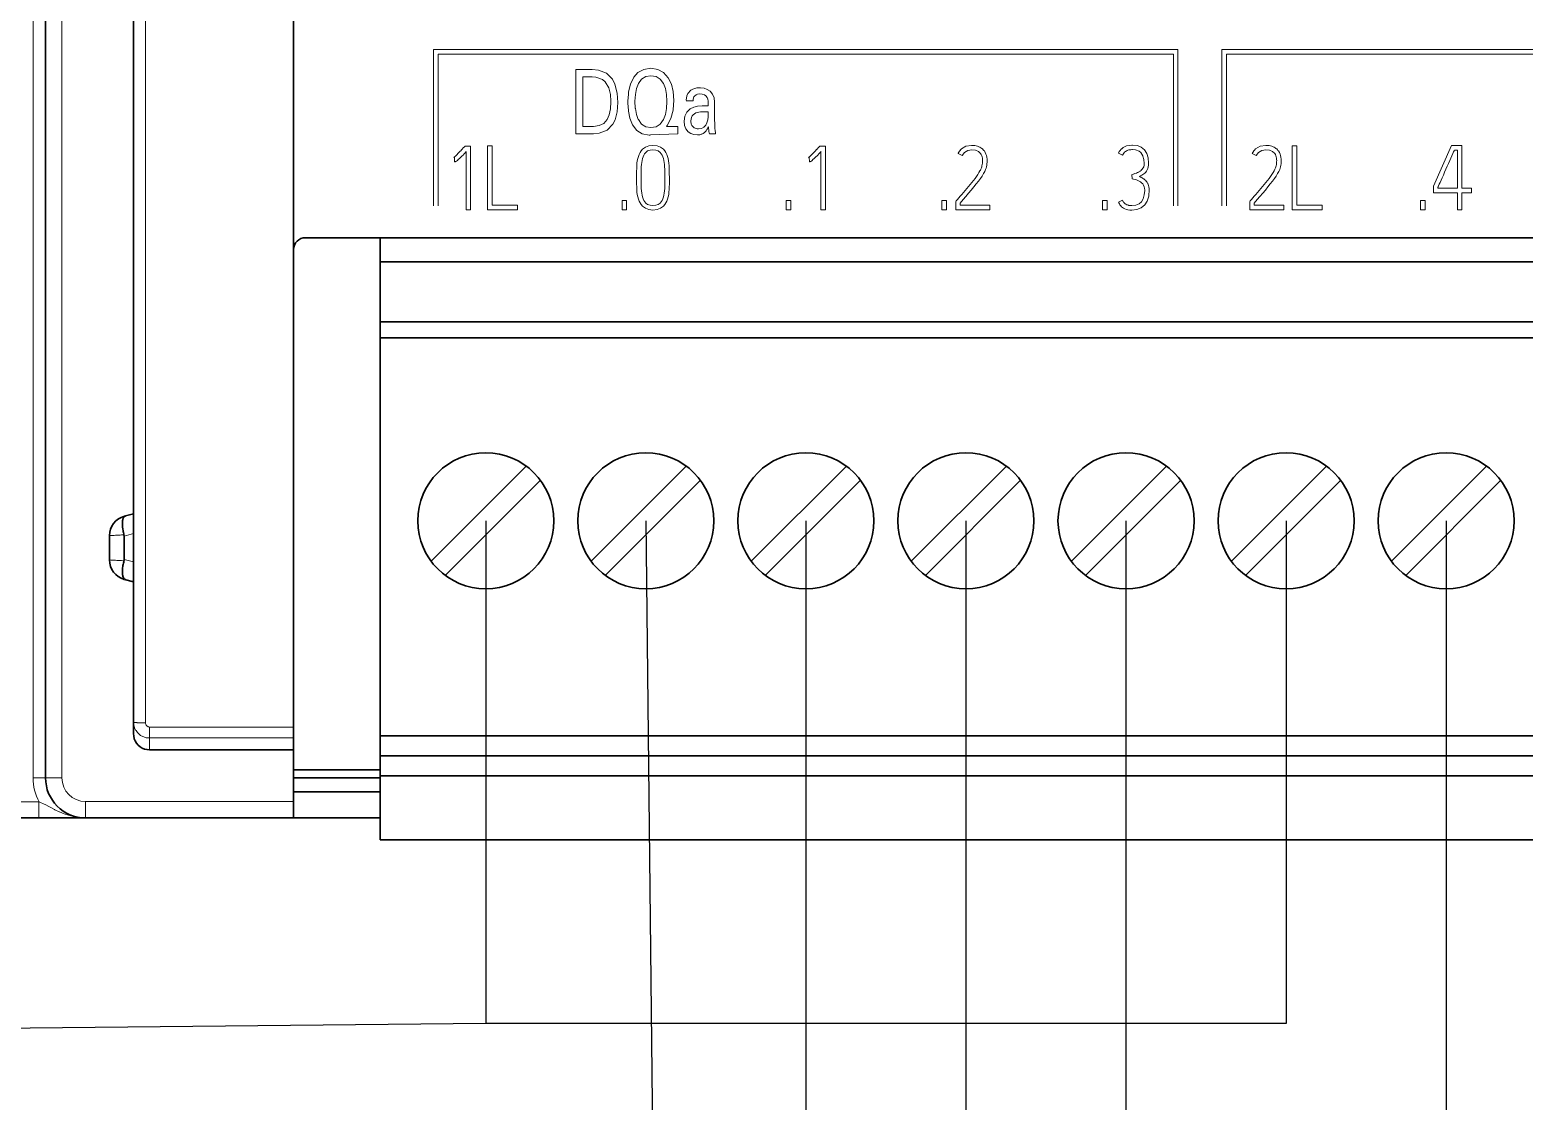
# Model space of a CAD drawing. Header units: millimetres. Extents: x -159 to 71007, y -220 to 29306.
# Drawn here: x 68848.9 to 68997.5, y 27836 to 27942.5 of the extents above; entities that cross this region are included whole.
import ezdxf

# ---------------------------------------------------------------- set-up
doc = ezdxf.new("R2010")
doc.units = ezdxf.units.MM
doc.layers.add('Layer 1', color=7, linetype='Continuous')

msp = doc.modelspace()

# ---------------------------------------------------------------- linework, layer by layer
at = {"color": 1}
for p, q in [((68894.23, 27893.73), (68894.23, 27843.73)), ((68973.81, 27893.73), (68973.81, 27843.73)), ((68894.23, 27843.73), (68404.86, 27838.73)), ((68973.81, 27843.73), (68894.23, 27843.73))]:
    msp.add_line(p, q, dxfattribs=at)
for p, q in [((68910.15, 27893.73), (68911.56, 27763.74)), ((68926.06, 27893.73), (68926.06, 27773.73)), ((68941.98, 27893.73), (68941.98, 27783.73)), ((68957.89, 27893.73), (68957.89, 27793.73)), ((68989.72, 27893.73), (68989.72, 27803.73))]:
    msp.add_line(p, q)
at = {"layer": 'Layer 1', "color": 7, "lineweight": 18}
for points in [[(68849.23, 27868.16), (68849.23, 28018.99)], [(68852.09, 27868.16), (68852.09, 28017.36)], [(68860.4, 27873.63), (68860.4, 28003.44)], [(68903.19, 27938.59), (68904.8, 27938.59)], [(68903.19, 27932.22), (68903.19, 27938.59)], [(68904.8, 27937.87), (68903.88, 27937.87)], [(68903.88, 27937.87), (68903.88, 27932.95)], [(68904.94, 27932.22), (68905.52, 27932.27), (68906.29, 27932.57), (68906.86, 27933.16), (68907.1, 27933.6), (68907.31, 27934.4), (68907.36, 27935.32), (68907.36, 27935.33), (68907.31, 27936.25), (68907.08, 27937.14), (68906.82, 27937.63), (68906.23, 27938.23), (68905.44, 27938.53), (68904.8, 27938.59)], [(68904.8, 27937.87), (68905.18, 27937.84), (68905.84, 27937.6), (68906.09, 27937.38), (68906.46, 27936.79), (68906.63, 27936.13), (68906.67, 27935.44), (68906.67, 27935.38), (68906.62, 27934.69), (68906.5, 27934.09), (68906.3, 27933.62), (68905.96, 27933.25), (68905.51, 27933.02), (68904.94, 27932.95)], [(68908.97, 27937.85), (68908.91, 27937.77), (68908.61, 27937.13), (68908.59, 27937.05), (68908.43, 27936.36), (68908.41, 27936.16), (68908.37, 27935.44), (68908.37, 27935.24), (68908.42, 27934.53), (68908.43, 27934.45), (68908.57, 27933.75), (68908.81, 27933.11), (68909.24, 27932.54), (68909.79, 27932.21), (68910.48, 27932.09), (68910.54, 27932.09), (68910.6, 27932.1), (68910.65, 27932.1)], [(68912.26, 27933.02), (68912.63, 27933.73), (68912.86, 27934.56), (68912.87, 27934.61), (68912.94, 27935.51), (68912.88, 27936.4), (68912.69, 27937.16), (68912.38, 27937.79), (68911.92, 27938.31), (68911.35, 27938.61), (68910.65, 27938.72), (68909.95, 27938.61), (68909.37, 27938.29), (68908.97, 27937.85)], [(68909.42, 27933.62), (68909.4, 27933.64), (68909.22, 27934.14), (68909.11, 27934.74), (68909.1, 27934.76), (68909.07, 27935.44), (68909.07, 27935.44), (68909.11, 27936.12), (68909.22, 27936.71), (68909.41, 27937.2), (68909.73, 27937.64), (68910.14, 27937.91), (68910.65, 27937.99), (68911.16, 27937.91), (68911.58, 27937.64), (68911.9, 27937.2)], [(68911.9, 27937.2), (68912.09, 27936.71), (68912.21, 27936.12), (68912.21, 27936.11), (68912.24, 27935.44), (68912.24, 27935.41), (68912.21, 27934.74), (68912.09, 27934.14), (68911.91, 27933.64), (68911.59, 27933.18), (68911.17, 27932.91), (68910.66, 27932.82), (68910.14, 27932.91), (68909.73, 27933.18), (68909.42, 27933.62)], [(68916.99, 27935.36), (68916.94, 27935.79), (68916.79, 27936.15), (68916.54, 27936.45), (68916.26, 27936.63), (68915.94, 27936.75), (68915.57, 27936.78), (68915.23, 27936.77), (68914.82, 27936.64), (68914.64, 27936.54), (68914.34, 27936.21), (68914.23, 27935.98), (68914.15, 27935.55)], [(68914.84, 27935.5), (68914.85, 27935.65), (68914.93, 27935.87), (68914.99, 27935.95), (68915.16, 27936.1), (68915.29, 27936.14), (68915.52, 27936.17), (68915.52, 27936.17), (68915.76, 27936.15), (68915.97, 27936.08), (68916.11, 27935.99), (68916.25, 27935.81), (68916.31, 27935.67), (68916.34, 27935.44)], [(68915.75, 27934.98), (68915.3, 27934.95), (68914.91, 27934.85), (68914.57, 27934.68), (68914.24, 27934.37), (68914.04, 27933.97), (68914.03, 27933.96), (68913.97, 27933.48), (68914.01, 27933.05), (68914.14, 27932.7), (68914.35, 27932.42), (68914.61, 27932.24), (68914.91, 27932.13), (68915.27, 27932.1)], [(68914.84, 27935.5), (68914.15, 27935.5)], [(68915.75, 27934.98), (68916.34, 27934.98)], [(68916.34, 27935.44), (68916.34, 27935.43), (68916.34, 27935.42), (68916.34, 27935.42), (68916.34, 27935.41), (68916.34, 27935.4), (68916.34, 27935.39), (68916.34, 27935.38), (68916.34, 27935.37), (68916.34, 27935.37), (68916.34, 27935.36)], [(68916.34, 27934.98), (68916.34, 27935.36)], [(68916.99, 27935.36), (68916.99, 27933.82)], [(68912.26, 27933.02), (68912.2, 27932.95)], [(68914.63, 27933.48), (68914.63, 27933.51), (68914.65, 27933.67), (68914.69, 27933.83), (68914.76, 27933.98), (68914.85, 27934.1), (68914.98, 27934.2), (68915.12, 27934.28), (68915.26, 27934.33), (68915.42, 27934.36), (68915.58, 27934.38), (68915.74, 27934.38)], [(68916.34, 27934.05), (68916.34, 27933.91), (68916.31, 27933.6), (68916.23, 27933.3), (68916.12, 27933.08), (68915.91, 27932.86), (68915.69, 27932.75), (68915.38, 27932.71), (68915.26, 27932.71), (68914.96, 27932.79), (68914.92, 27932.82), (68914.72, 27933.05), (68914.67, 27933.17), (68914.63, 27933.48)], [(68916.34, 27934.38), (68915.74, 27934.38)], [(68916.34, 27934.05), (68916.34, 27934.38)], [(68917.09, 27932.22), (68917.07, 27932.35), (68917.03, 27932.51), (68917.03, 27932.56), (68917.01, 27932.71), (68917, 27932.87), (68917, 27933.04), (68917, 27933.18), (68917, 27933.34), (68916.99, 27933.5), (68916.99, 27933.66), (68916.99, 27933.82)], [(68904.94, 27932.22), (68903.19, 27932.22)], [(68903.88, 27932.95), (68904.94, 27932.95)], [(68913.33, 27932.22), (68910.65, 27932.1)], [(68912.2, 27932.95), (68913.33, 27932.95)], [(68913.33, 27932.95), (68913.33, 27932.22)], [(68915.27, 27932.1), (68915.37, 27932.1), (68915.51, 27932.12), (68915.65, 27932.16), (68915.72, 27932.18), (68915.85, 27932.25), (68915.97, 27932.33), (68916.05, 27932.4), (68916.15, 27932.51), (68916.23, 27932.63), (68916.28, 27932.7), (68916.33, 27932.8), (68916.38, 27932.9)], [(68916.38, 27932.9), (68916.39, 27932.84), (68916.39, 27932.78), (68916.39, 27932.71), (68916.4, 27932.64), (68916.4, 27932.57), (68916.4, 27932.55), (68916.41, 27932.48), (68916.42, 27932.41), (68916.43, 27932.34), (68916.45, 27932.29), (68916.47, 27932.22)], [(68917.09, 27932.22), (68916.47, 27932.22)], [(68892.11, 27930.92), (68892.11, 27930.92), (68892, 27930.81), (68892, 27930.8), (68891.89, 27930.69), (68891.89, 27930.68), (68891.78, 27930.57), (68891.78, 27930.56), (68891.67, 27930.45), (68891.67, 27930.45), (68891.57, 27930.34), (68891.47, 27930.24), (68891.38, 27930.14), (68891.29, 27930.06), (68891.21, 27929.99), (68891.14, 27929.93), (68891.09, 27929.88), (68891.05, 27929.86)], [(68891.13, 27929.42), (68891.16, 27929.43), (68891.19, 27929.43), (68891.23, 27929.44), (68891.27, 27929.46), (68891.33, 27929.5), (68891.41, 27929.56), (68891.5, 27929.64), (68891.61, 27929.74), (68891.63, 27929.76), (68891.74, 27929.87), (68891.78, 27929.91), (68891.89, 27930.02), (68891.97, 27930.1), (68892.07, 27930.22), (68892.08, 27930.22), (68892.18, 27930.33), (68892.29, 27930.45)], [(68892.11, 27930.92), (68892.17, 27930.99)], [(68892.17, 27930.99), (68892.73, 27930.99)], [(68892.29, 27924.65), (68892.29, 27930.45)], [(68892.73, 27930.99), (68892.73, 27924.65)], [(68894.42, 27931.02), (68894.87, 27931.02)], [(68894.42, 27924.66), (68894.42, 27931.02)], [(68894.87, 27931.02), (68894.87, 27925.11)], [(68912.49, 27927.89), (68912.48, 27928.19), (68912.48, 27928.48), (68912.48, 27928.76), (68912.47, 27929.02), (68912.44, 27929.28), (68912.41, 27929.52), (68912.37, 27929.75), (68912.31, 27929.96), (68912.24, 27930.16), (68912.15, 27930.35), (68912.04, 27930.52), (68911.9, 27930.68), (68911.61, 27930.89), (68911.27, 27931.02), (68910.86, 27931.06), (68910.46, 27931.02), (68910.11, 27930.89), (68909.82, 27930.68), (68909.68, 27930.52), (68909.57, 27930.35), (68909.48, 27930.16), (68909.41, 27929.96), (68909.35, 27929.75), (68909.3, 27929.52), (68909.27, 27929.28), (68909.25, 27929.02), (68909.24, 27928.76), (68909.23, 27928.48), (68909.23, 27928.19), (68909.23, 27927.89)], [(68909.68, 27927.89), (68909.68, 27928.16), (68909.68, 27928.43), (68909.69, 27928.68), (68909.7, 27928.92), (68909.71, 27929.15), (68909.74, 27929.37), (68909.77, 27929.57), (68909.81, 27929.76), (68909.87, 27929.93), (68909.94, 27930.09), (68910.03, 27930.23), (68910.14, 27930.36), (68910.33, 27930.5), (68910.57, 27930.58), (68910.86, 27930.61), (68911.15, 27930.58), (68911.39, 27930.5), (68911.58, 27930.36), (68911.69, 27930.23), (68911.78, 27930.09), (68911.85, 27929.93), (68911.91, 27929.76), (68911.95, 27929.57), (68911.98, 27929.37), (68912.01, 27929.15), (68912.02, 27928.92), (68912.03, 27928.68), (68912.04, 27928.43), (68912.04, 27928.16), (68912.04, 27927.89)], [(68927.39, 27930.92), (68927.38, 27930.92), (68927.28, 27930.81), (68927.27, 27930.8), (68927.17, 27930.69), (68927.16, 27930.68), (68927.06, 27930.57), (68927.05, 27930.56), (68926.95, 27930.45), (68926.95, 27930.45), (68926.84, 27930.34), (68926.74, 27930.24), (68926.65, 27930.14), (68926.56, 27930.06), (68926.48, 27929.99), (68926.41, 27929.93), (68926.36, 27929.88), (68926.33, 27929.86)], [(68926.41, 27929.42), (68926.43, 27929.43), (68926.47, 27929.43), (68926.5, 27929.44), (68926.55, 27929.46), (68926.61, 27929.5), (68926.68, 27929.56), (68926.77, 27929.64), (68926.88, 27929.74), (68926.9, 27929.76), (68927.01, 27929.87), (68927.06, 27929.91), (68927.17, 27930.02), (68927.24, 27930.1), (68927.35, 27930.22), (68927.46, 27930.33), (68927.57, 27930.45)], [(68927.39, 27930.92), (68927.45, 27930.99)], [(68927.45, 27930.99), (68928.01, 27930.99)], [(68927.56, 27924.65), (68927.56, 27930.45)], [(68928, 27930.99), (68928, 27924.65)], [(68941.42, 27930.58), (68941.39, 27930.55), (68941.36, 27930.52), (68941.34, 27930.49), (68941.32, 27930.45), (68941.29, 27930.42), (68941.27, 27930.39), (68941.25, 27930.35), (68941.23, 27930.32), (68941.22, 27930.28), (68941.2, 27930.24)], [(68941.59, 27930.04), (68941.2, 27930.24)], [(68941.4, 27925.32), (68941.69, 27925.66), (68941.97, 27925.99), (68942.24, 27926.31), (68942.51, 27926.62), (68942.76, 27926.93), (68943, 27927.22), (68943.22, 27927.5), (68943.41, 27927.76), (68943.59, 27928.01), (68943.73, 27928.25), (68943.85, 27928.47), (68943.93, 27928.67), (68943.98, 27928.8), (68944.02, 27928.93), (68944.04, 27929.08), (68944.07, 27929.23), (68944.08, 27929.38), (68944.08, 27929.53), (68944.08, 27929.7), (68944.05, 27929.87), (68944.02, 27930.04), (68943.97, 27930.2), (68943.9, 27930.35), (68943.81, 27930.5), (68943.76, 27930.56), (68943.7, 27930.63), (68943.63, 27930.7), (68943.56, 27930.76), (68943.47, 27930.82), (68943.37, 27930.88), (68943.26, 27930.93), (68943.14, 27930.97), (68943.01, 27931.01), (68942.87, 27931.04), (68942.72, 27931.06), (68942.54, 27931.06), (68941.98, 27930.97), (68941.53, 27930.7), (68941.41, 27930.58)], [(68941.59, 27930.04), (68941.6, 27930.05), (68941.83, 27930.36), (68942.15, 27930.56), (68942.16, 27930.56), (68942.55, 27930.62), (68942.92, 27930.58), (68943.22, 27930.45), (68943.44, 27930.24), (68943.5, 27930.14), (68943.55, 27930.03), (68943.59, 27929.91), (68943.61, 27929.79), (68943.63, 27929.67), (68943.63, 27929.54), (68943.63, 27929.41), (68943.62, 27929.28), (68943.6, 27929.16), (68943.57, 27929.04), (68943.55, 27928.93), (68943.51, 27928.82), (68943.45, 27928.68), (68943.41, 27928.6)], [(68957.75, 27930.92), (68957.69, 27930.88), (68957.61, 27930.84), (68957.54, 27930.78), (68957.47, 27930.73), (68957.45, 27930.72), (68957.39, 27930.65), (68957.33, 27930.59), (68957.27, 27930.52), (68957.22, 27930.44), (68957.17, 27930.37), (68957.13, 27930.29)], [(68957.54, 27930.08), (68957.13, 27930.29)], [(68957.54, 27930.08), (68957.6, 27930.19), (68957.67, 27930.29), (68957.75, 27930.37), (68957.83, 27930.44), (68957.91, 27930.49), (68958, 27930.54), (68958.09, 27930.57), (68958.18, 27930.6), (68958.28, 27930.62), (68958.37, 27930.63), (68958.46, 27930.64), (68958.55, 27930.64), (68958.84, 27930.61), (68959.19, 27930.49), (68959.36, 27930.34), (68959.57, 27930.03), (68959.58, 27930), (68959.68, 27929.64), (68959.7, 27929.27), (68959.69, 27929.09), (68959.65, 27928.93), (68959.6, 27928.83)], [(68959.24, 27927.97), (68959.35, 27928.02), (68959.46, 27928.08), (68959.56, 27928.15), (68959.66, 27928.22), (68959.76, 27928.31), (68959.85, 27928.4), (68959.94, 27928.51), (68960.01, 27928.63), (68960.07, 27928.76), (68960.11, 27928.91), (68960.14, 27929.08), (68960.14, 27929.27), (68960.14, 27929.29), (68960.1, 27929.81), (68959.96, 27930.26), (68959.73, 27930.62), (68959.41, 27930.88), (68959.02, 27931.03), (68958.54, 27931.09), (68958.46, 27931.08), (68957.94, 27931), (68957.75, 27930.92)], [(68970.66, 27930.58), (68970.63, 27930.55), (68970.61, 27930.52), (68970.58, 27930.49), (68970.56, 27930.45), (68970.54, 27930.42), (68970.52, 27930.39), (68970.5, 27930.35), (68970.48, 27930.32), (68970.46, 27930.28), (68970.44, 27930.24)], [(68970.84, 27930.04), (68970.44, 27930.24)], [(68970.64, 27925.32), (68970.93, 27925.66), (68971.21, 27925.99), (68971.49, 27926.31), (68971.75, 27926.62), (68972, 27926.93), (68972.24, 27927.22), (68972.46, 27927.5), (68972.65, 27927.76), (68972.83, 27928.01), (68972.97, 27928.25), (68973.09, 27928.47), (68973.18, 27928.67), (68973.22, 27928.8), (68973.26, 27928.93), (68973.29, 27929.08), (68973.31, 27929.23), (68973.32, 27929.38), (68973.33, 27929.53), (68973.32, 27929.7), (68973.3, 27929.87), (68973.26, 27930.04), (68973.21, 27930.2), (68973.14, 27930.35), (68973.05, 27930.5), (68973, 27930.56), (68972.94, 27930.63), (68972.88, 27930.7), (68972.8, 27930.76), (68972.71, 27930.82), (68972.61, 27930.88), (68972.51, 27930.93), (68972.39, 27930.97), (68972.26, 27931.01), (68972.12, 27931.04), (68971.96, 27931.06), (68971.79, 27931.06), (68971.22, 27930.97), (68970.77, 27930.7), (68970.66, 27930.58)], [(68970.84, 27930.04), (68970.84, 27930.05), (68971.08, 27930.36), (68971.39, 27930.56), (68971.41, 27930.56), (68971.79, 27930.62), (68972.16, 27930.58), (68972.46, 27930.45), (68972.68, 27930.24), (68972.75, 27930.14), (68972.79, 27930.03), (68972.83, 27929.91), (68972.86, 27929.79), (68972.87, 27929.67), (68972.88, 27929.54), (68972.87, 27929.41), (68972.86, 27929.28), (68972.84, 27929.16), (68972.81, 27929.04), (68972.79, 27928.93), (68972.75, 27928.82), (68972.69, 27928.68), (68972.66, 27928.6)], [(68974.42, 27931.02), (68974.88, 27931.02)], [(68974.42, 27924.66), (68974.42, 27931.02)], [(68974.87, 27931.02), (68974.87, 27925.11)], [(68988.47, 27927), (68990.25, 27931.03)], [(68988.91, 27926.91), (68988.93, 27926.95), (68988.97, 27927.04), (68989.04, 27927.19), (68989.12, 27927.38), (68989.22, 27927.6), (68989.33, 27927.84), (68989.45, 27928.11), (68989.57, 27928.39), (68989.7, 27928.68), (68989.84, 27928.98), (68989.96, 27929.27), (68990.09, 27929.54), (68990.2, 27929.8), (68990.3, 27930.03), (68990.39, 27930.24), (68990.46, 27930.4), (68990.52, 27930.52), (68990.55, 27930.59)], [(68990.25, 27931.03), (68991.3, 27931.03)], [(68990.85, 27930.59), (68990.54, 27930.59)], [(68990.85, 27926.79), (68990.85, 27930.59)], [(68991.3, 27931.03), (68991.3, 27926.79)], [(68891.11, 27929.87), (68891.05, 27929.86)], [(68891.13, 27929.42), (68891.11, 27929.87)], [(68926.38, 27929.87), (68926.33, 27929.86)], [(68926.41, 27929.42), (68926.38, 27929.87)], [(68943.41, 27928.6), (68943.37, 27928.52), (68943.27, 27928.35), (68943.15, 27928.17), (68943.02, 27927.98), (68942.88, 27927.78), (68942.73, 27927.58), (68942.57, 27927.37), (68942.4, 27927.17), (68942.23, 27926.96), (68942.06, 27926.76), (68941.89, 27926.56), (68941.72, 27926.36), (68941.56, 27926.18), (68941.41, 27926), (68941.26, 27925.83), (68941.13, 27925.67), (68941.01, 27925.54)], [(68959.6, 27928.83), (68959.59, 27928.79), (68959.58, 27928.79), (68959.5, 27928.68), (68959.5, 27928.68), (68959.41, 27928.58), (68959.41, 27928.57), (68959.3, 27928.49), (68959.3, 27928.49), (68959.18, 27928.42), (68959.17, 27928.41), (68959.06, 27928.35), (68959.04, 27928.35), (68958.92, 27928.3), (68958.9, 27928.29), (68958.77, 27928.25), (68958.76, 27928.25), (68958.63, 27928.21), (68958.62, 27928.21), (68958.49, 27928.17)], [(68972.66, 27928.6), (68972.62, 27928.52), (68972.51, 27928.35), (68972.4, 27928.17), (68972.27, 27927.98), (68972.13, 27927.78), (68971.97, 27927.58), (68971.81, 27927.37), (68971.64, 27927.17), (68971.47, 27926.96), (68971.3, 27926.76), (68971.13, 27926.56), (68970.97, 27926.36), (68970.81, 27926.18), (68970.65, 27926), (68970.51, 27925.83), (68970.37, 27925.67), (68970.25, 27925.54)], [(68909.23, 27927.79), (68909.23, 27927.89)], [(68909.23, 27927.79), (68909.23, 27927.49), (68909.23, 27927.2), (68909.24, 27926.92), (68909.25, 27926.66), (68909.27, 27926.41), (68909.3, 27926.17), (68909.35, 27925.94), (68909.41, 27925.72), (68909.48, 27925.52), (68909.57, 27925.34), (68909.69, 27925.17), (68909.83, 27925.01), (68910.11, 27924.8), (68910.46, 27924.67), (68910.86, 27924.62), (68911.27, 27924.67), (68911.61, 27924.8), (68911.89, 27925.01), (68912.03, 27925.17), (68912.14, 27925.34), (68912.24, 27925.52), (68912.31, 27925.72), (68912.37, 27925.94), (68912.42, 27926.17), (68912.45, 27926.41), (68912.47, 27926.66), (68912.48, 27926.92), (68912.49, 27927.2), (68912.49, 27927.49), (68912.49, 27927.79)], [(68909.68, 27927.89), (68909.68, 27927.79)], [(68912.05, 27927.79), (68912.04, 27927.52), (68912.04, 27927.26), (68912.04, 27927.01), (68912.03, 27926.77), (68912.01, 27926.54), (68911.98, 27926.32), (68911.95, 27926.12), (68911.9, 27925.93), (68911.84, 27925.75), (68911.77, 27925.59), (68911.68, 27925.44), (68911.57, 27925.32), (68911.38, 27925.18), (68911.14, 27925.1), (68910.86, 27925.07), (68910.57, 27925.1), (68910.33, 27925.18), (68910.14, 27925.32), (68910.04, 27925.44), (68909.95, 27925.59), (68909.87, 27925.75), (68909.82, 27925.93), (68909.77, 27926.12), (68909.74, 27926.32), (68909.71, 27926.54), (68909.69, 27926.77), (68909.68, 27927.01), (68909.68, 27927.26), (68909.68, 27927.52), (68909.68, 27927.79)], [(68912.05, 27927.79), (68912.05, 27927.89)], [(68912.49, 27927.89), (68912.49, 27927.79)], [(68957.13, 27925.42), (68957.18, 27925.33), (68957.23, 27925.23), (68957.29, 27925.14), (68957.37, 27925.04), (68957.45, 27924.96), (68957.55, 27924.88), (68957.66, 27924.8), (68957.79, 27924.74), (68957.93, 27924.69), (68958.09, 27924.65), (68958.27, 27924.63), (68958.47, 27924.62), (68958.98, 27924.68), (68959.41, 27924.85), (68959.75, 27925.13), (68960, 27925.52), (68960.15, 27926.01), (68960.16, 27926.08), (68960.2, 27926.61), (68960.19, 27926.78), (68960.17, 27926.93), (68960.13, 27927.08), (68960.08, 27927.21)], [(68958.51, 27927.73), (68958.65, 27927.7), (68958.8, 27927.67), (68958.94, 27927.62), (68959.08, 27927.57), (68959.21, 27927.5), (68959.34, 27927.42), (68959.45, 27927.33), (68959.55, 27927.22), (68959.63, 27927.09), (68959.7, 27926.95), (68959.74, 27926.8), (68959.75, 27926.62), (68959.75, 27926.58), (68959.71, 27926.14), (68959.61, 27925.75), (68959.43, 27925.45), (68959.19, 27925.24), (68958.87, 27925.11), (68958.47, 27925.07), (68958.24, 27925.08), (68958.19, 27925.09)], [(68958.51, 27927.73), (68958.48, 27928.17)], [(68960.08, 27927.21), (68960.07, 27927.23), (68960.02, 27927.33), (68960.01, 27927.35), (68959.95, 27927.44), (68959.94, 27927.46), (68959.86, 27927.54), (68959.85, 27927.56), (68959.76, 27927.64), (68959.74, 27927.66), (68959.65, 27927.73), (68959.62, 27927.74), (68959.52, 27927.81), (68959.49, 27927.83), (68959.39, 27927.89), (68959.35, 27927.91), (68959.24, 27927.96)], [(68907.79, 27925.59), (68908.24, 27925.59)], [(68907.79, 27924.66), (68907.79, 27925.59)], [(68908.24, 27925.59), (68908.24, 27924.66)], [(68924.1, 27925.59), (68924.55, 27925.59)], [(68924.1, 27924.66), (68924.1, 27925.59)], [(68924.55, 27925.59), (68924.55, 27924.66)], [(68939.59, 27925.59), (68940.04, 27925.59)], [(68939.59, 27924.66), (68939.59, 27925.59)], [(68940.04, 27925.59), (68940.04, 27924.66)], [(68955.57, 27925.59), (68956.02, 27925.59)], [(68955.57, 27924.66), (68955.57, 27925.59)], [(68956.02, 27925.59), (68956.02, 27924.66)], [(68957.13, 27925.42), (68957.54, 27925.61)], [(68958.19, 27925.09), (68958.13, 27925.1), (68958.04, 27925.13), (68958.04, 27925.13), (68957.96, 27925.16), (68957.88, 27925.2), (68957.81, 27925.24), (68957.74, 27925.3), (68957.74, 27925.3), (68957.68, 27925.37), (68957.63, 27925.44), (68957.62, 27925.46), (68957.57, 27925.53), (68957.54, 27925.61)], [(68987.19, 27925.59), (68987.64, 27925.59)], [(68987.19, 27924.66), (68987.19, 27925.59)], [(68987.64, 27925.59), (68987.64, 27924.66)], [(68988.47, 27926.35), (68988.47, 27927)], [(68990.85, 27926.35), (68988.47, 27926.35)], [(68988.91, 27926.91), (68988.91, 27926.79)], [(68988.91, 27926.79), (68990.85, 27926.79)], [(68990.85, 27924.66), (68990.85, 27926.35)], [(68991.3, 27926.79), (68992.24, 27926.79)], [(68992.24, 27926.35), (68991.3, 27926.35)], [(68991.3, 27926.35), (68991.3, 27924.66)], [(68992.24, 27926.79), (68992.24, 27926.35)], [(68892.73, 27924.65), (68892.29, 27924.65)], [(68897.39, 27924.66), (68894.42, 27924.66)], [(68894.87, 27925.11), (68897.39, 27925.11)], [(68897.39, 27925.11), (68897.39, 27924.66)], [(68908.24, 27924.66), (68907.79, 27924.66)], [(68924.55, 27924.66), (68924.1, 27924.66)], [(68928, 27924.65), (68927.56, 27924.65)], [(68940.04, 27924.66), (68939.59, 27924.66)], [(68940.96, 27925.47), (68941.01, 27925.54)], [(68940.96, 27924.66), (68940.96, 27925.48)], [(68944.35, 27924.66), (68940.96, 27924.66)], [(68941.4, 27925.32), (68941.4, 27925.1)], [(68941.4, 27925.1), (68944.35, 27925.1)], [(68944.35, 27925.1), (68944.35, 27924.66)], [(68956.02, 27924.66), (68955.57, 27924.66)], [(68970.2, 27925.47), (68970.25, 27925.54)], [(68970.2, 27924.66), (68970.2, 27925.48)], [(68973.59, 27924.66), (68970.2, 27924.66)], [(68970.64, 27925.32), (68970.64, 27925.1)], [(68970.64, 27925.1), (68973.59, 27925.1)], [(68973.59, 27925.1), (68973.59, 27924.66)], [(68977.4, 27924.66), (68974.42, 27924.66)], [(68974.87, 27925.11), (68977.4, 27925.11)], [(68977.4, 27925.11), (68977.4, 27924.66)], [(68987.64, 27924.66), (68987.19, 27924.66)], [(68991.3, 27924.66), (68990.85, 27924.66)], [(68858.26, 27892.33), (68858.15, 27892.32), (68858.01, 27892.32), (68857.87, 27892.31), (68857.73, 27892.3), (68857.59, 27892.3), (68857.54, 27892.29), (68857.41, 27892.29), (68857.27, 27892.28), (68857.11, 27892.27), (68856.95, 27892.26), (68856.85, 27892.26)], [(68859.21, 27892.46), (68858.27, 27892.21)], [(68858.26, 27889.76), (68858.15, 27889.76), (68858.01, 27889.77), (68857.87, 27889.78), (68857.73, 27889.78), (68857.59, 27889.79), (68857.54, 27889.79), (68857.41, 27889.8), (68857.27, 27889.8), (68857.11, 27889.81), (68856.95, 27889.82), (68856.85, 27889.83)], [(68858.27, 27889.88), (68859.21, 27889.63)], [(68860.4, 27873.63), (68860.31, 27873.63), (68860.19, 27873.63), (68860.07, 27873.63), (68859.94, 27873.64), (68859.91, 27873.64), (68859.79, 27873.64), (68859.67, 27873.64), (68859.56, 27873.65), (68859.54, 27873.66), (68859.43, 27873.67), (68859.3, 27873.68), (68859.21, 27873.71)], [(68859.21, 27873.71), (68859.21, 27873.7), (68859.23, 27873.45), (68859.23, 27873.43), (68859.3, 27873.18), (68859.32, 27873.14), (68859.42, 27872.92), (68859.46, 27872.86), (68859.61, 27872.66), (68859.66, 27872.61), (68859.85, 27872.44), (68859.92, 27872.39), (68860.14, 27872.27), (68860.22, 27872.23), (68860.46, 27872.16), (68860.55, 27872.15), (68860.8, 27872.13)], [(68860.4, 27873.63), (68860.4, 27873.63), (68860.41, 27873.56), (68860.41, 27873.56), (68860.43, 27873.49), (68860.43, 27873.48), (68860.46, 27873.42), (68860.47, 27873.41), (68860.5, 27873.36), (68860.52, 27873.34), (68860.56, 27873.3), (68860.58, 27873.29), (68860.64, 27873.26), (68860.66, 27873.25), (68860.72, 27873.23), (68860.74, 27873.23), (68860.8, 27873.22)], [(68860.8, 27873.22), (68875.12, 27873.22)], [(68860.8, 27873.22), (68860.8, 27870.95)], [(68860.8, 27872.13), (68875.12, 27872.13)], [(68849.23, 27868.16), (68852.09, 27868.16)], [(68778.88, 27865.78), (68849.82, 27865.78)], [(68849.81, 27865.78), (68849.81, 27865.65), (68849.81, 27865.49), (68849.81, 27865.33), (68849.81, 27865.17), (68849.81, 27865.13), (68849.81, 27864.96), (68849.81, 27864.8), (68849.8, 27864.65), (68849.8, 27864.63), (68849.78, 27864.49), (68849.79, 27864.31), (68849.77, 27864.19)], [(68849.81, 27865.78), (68849.89, 27865.74), (68850.34, 27865.54), (68850.41, 27865.5), (68850.85, 27865.27), (68850.91, 27865.25), (68851.35, 27865.02), (68851.39, 27865), (68851.83, 27864.79), (68851.85, 27864.78), (68852.3, 27864.6), (68852.76, 27864.44), (68853.2, 27864.32), (68853.63, 27864.24), (68854.04, 27864.2), (68854.43, 27864.18)], [(68875.12, 27865.81), (68854.43, 27865.81)], [(68854.43, 27864.18), (68854.43, 27865.81)]]:
    msp.add_lwpolyline(points, dxfattribs=at)
at = {"layer": 'Layer 1', "color": 7, "lineweight": 35}
for points in [[(68850.46, 27868.16), (68850.46, 28018.61)], [(68859.21, 27872.56), (68859.21, 28003.45)], [(68875.12, 27864.18), (68875.12, 27961.23)], [(69194.63, 27921.88), (68876.32, 27921.88)], [(68883.73, 27862), (68883.73, 27921.88)], [(69016.14, 27919.49), (68883.73, 27919.49)], [(69016.14, 27913.52), (68883.73, 27913.52)], [(69016.14, 27911.93), (68883.73, 27911.93)], [(68898.26, 27899.16), (68888.8, 27889.7)], [(68914.17, 27899.16), (68904.71, 27889.7)], [(68930.09, 27899.16), (68920.63, 27889.7)], [(68946, 27899.16), (68936.54, 27889.7)], [(68961.92, 27899.16), (68952.46, 27889.7)], [(68977.84, 27899.16), (68968.38, 27889.7)], [(68993.75, 27899.16), (68984.29, 27889.7)], [(68890.2, 27888.29), (68899.66, 27897.76)], [(68906.12, 27888.29), (68915.58, 27897.76)], [(68922.03, 27888.29), (68931.5, 27897.76)], [(68937.95, 27888.29), (68947.41, 27897.76)], [(68953.87, 27888.29), (68963.33, 27897.76)], [(68969.78, 27888.29), (68979.24, 27897.76)], [(68985.7, 27888.29), (68995.16, 27897.76)], [(68859.21, 27894.42), (68858.29, 27894.18)], [(68858.16, 27893.92), (68858.16, 27893.9), (68858.14, 27893.86), (68858.14, 27893.81), (68858.13, 27893.76), (68858.12, 27893.71), (68858.12, 27893.66), (68858.12, 27893.62), (68858.11, 27893.58), (68858.11, 27893.53), (68858.11, 27893.49), (68858.11, 27893.44)], [(68858.11, 27893.44), (68858.11, 27893.36), (68858.12, 27893.25), (68858.12, 27893.14), (68858.13, 27893.02), (68858.14, 27892.99), (68858.15, 27892.88), (68858.17, 27892.77), (68858.19, 27892.66), (68858.21, 27892.55), (68858.23, 27892.44), (68858.26, 27892.33)], [(68858.44, 27894.22), (68858.43, 27894.22), (68858.4, 27894.2), (68858.36, 27894.18), (68858.32, 27894.16), (68858.29, 27894.13), (68858.26, 27894.1), (68858.24, 27894.06), (68858.21, 27894.03), (68858.19, 27893.99), (68858.18, 27893.96), (68858.16, 27893.92)], [(68856.82, 27889.83), (68856.82, 27892.26)], [(68858.27, 27892.21), (68858.27, 27892.21), (68858.27, 27892.22), (68858.27, 27892.23), (68858.27, 27892.24), (68858.27, 27892.25), (68858.27, 27892.26), (68858.27, 27892.27), (68858.26, 27892.28), (68858.26, 27892.29), (68858.26, 27892.3), (68858.26, 27892.31), (68858.26, 27892.32)], [(68858.27, 27889.88), (68858.27, 27892.21)], [(68858.26, 27889.76), (68858.25, 27889.72), (68858.23, 27889.61), (68858.2, 27889.5), (68858.18, 27889.39), (68858.16, 27889.28), (68858.15, 27889.17), (68858.13, 27889.06), (68858.12, 27888.99), (68858.12, 27888.87), (68858.11, 27888.76), (68858.11, 27888.65)], [(68858.11, 27888.65), (68858.11, 27888.63), (68858.11, 27888.55), (68858.12, 27888.47), (68858.12, 27888.44), (68858.12, 27888.36), (68858.14, 27888.29), (68858.15, 27888.21), (68858.18, 27888.13), (68858.22, 27888.06), (68858.24, 27888.02), (68858.29, 27887.96), (68858.35, 27887.91)], [(68858.3, 27887.9), (68859.21, 27887.66)], [(68858.35, 27887.91), (68858.36, 27887.9), (68858.37, 27887.9), (68858.38, 27887.89), (68858.38, 27887.89), (68858.39, 27887.88), (68858.4, 27887.88), (68858.41, 27887.88), (68858.42, 27887.87), (68858.43, 27887.87), (68858.43, 27887.87)], [(68860.8, 27870.95), (68860.56, 27870.97), (68860.31, 27871.03), (68860.08, 27871.12), (68859.87, 27871.25), (68859.68, 27871.42), (68859.52, 27871.61), (68859.51, 27871.61), (68859.38, 27871.83), (68859.29, 27872.06), (68859.28, 27872.07), (68859.23, 27872.31), (68859.21, 27872.56)], [(69016.14, 27872.34), (68883.73, 27872.34)], [(68875.12, 27870.95), (68860.8, 27870.95)], [(69016.14, 27870.35), (68883.73, 27870.35)], [(68875.12, 27868.96), (68883.73, 27868.96)], [(68883.73, 27868.16), (68875.12, 27868.16)], [(69016.14, 27868.36), (68883.73, 27868.36)], [(68883.73, 27866.77), (68875.12, 27866.77)], [(68778.83, 27864.18), (68883.73, 27864.18)], [(69016.14, 27862), (68883.73, 27862)]]:
    msp.add_lwpolyline(points, dxfattribs=at)
at = {"layer": 'Layer 1', "color": 7, "lineweight": 9}
for points in [[(68889.05, 27940.58), (68889.05, 27925.06)], [(68963.06, 27940.58), (68889.05, 27940.58)], [(68963.06, 27925.06), (68963.06, 27940.58)], [(68967.43, 27940.58), (69059.74, 27940.58)], [(68967.43, 27925.06), (68967.43, 27940.58)], [(68889.49, 27940.14), (68889.49, 27925.06)], [(68962.62, 27940.14), (68889.49, 27940.14)], [(68962.62, 27925.06), (68962.62, 27940.14)], [(68967.87, 27940.14), (69059.31, 27940.14)], [(68967.87, 27925.06), (68967.87, 27940.14)]]:
    msp.add_lwpolyline(points, dxfattribs=at)
at = {"layer": 'Layer 1', "color": 7, "lineweight": 35}
for points, knots in [([(68876.32, 27921.88), (68876.32, 27921.88), (68876.32, 27921.88), (68876.32, 27921.88), (68875.66, 27921.88), (68875.12, 27921.34), (68875.12, 27920.69)], [0, 0, 0, 0, 1, 1, 1, 2, 2, 2, 2]), ([(68901, 27893.73), (68901, 27893.73), (68901, 27893.73), (68901, 27893.73), (68901, 27897.46), (68897.97, 27900.49), (68894.23, 27900.49), (68890.5, 27900.49), (68887.47, 27897.46), (68887.47, 27893.73), (68887.47, 27889.99), (68890.5, 27886.96), (68894.23, 27886.96), (68897.97, 27886.96), (68901, 27889.99), (68901, 27893.73)], [0, 0, 0, 0, 1, 1, 1, 2, 2, 2, 3, 3, 3, 4, 4, 4, 5, 5, 5, 5]), ([(68916.91, 27893.73), (68916.91, 27893.73), (68916.91, 27893.73), (68916.91, 27893.73), (68916.91, 27897.46), (68913.88, 27900.49), (68910.14, 27900.49), (68906.41, 27900.49), (68903.38, 27897.46), (68903.38, 27893.73), (68903.38, 27889.99), (68906.41, 27886.96), (68910.14, 27886.96), (68913.88, 27886.96), (68916.91, 27889.99), (68916.91, 27893.73)], [0, 0, 0, 0, 1, 1, 1, 2, 2, 2, 3, 3, 3, 4, 4, 4, 5, 5, 5, 5]), ([(68932.83, 27893.73), (68932.83, 27893.73), (68932.83, 27893.73), (68932.83, 27893.73), (68932.83, 27897.46), (68929.8, 27900.49), (68926.06, 27900.49), (68922.32, 27900.49), (68919.3, 27897.46), (68919.3, 27893.73), (68919.3, 27889.99), (68922.32, 27886.96), (68926.06, 27886.96), (68929.8, 27886.96), (68932.83, 27889.99), (68932.83, 27893.73)], [0, 0, 0, 0, 1, 1, 1, 2, 2, 2, 3, 3, 3, 4, 4, 4, 5, 5, 5, 5]), ([(68948.74, 27893.73), (68948.74, 27893.73), (68948.74, 27893.73), (68948.74, 27893.73), (68948.74, 27897.46), (68945.71, 27900.49), (68941.98, 27900.49), (68938.24, 27900.49), (68935.21, 27897.46), (68935.21, 27893.73), (68935.21, 27889.99), (68938.24, 27886.96), (68941.98, 27886.96), (68945.71, 27886.96), (68948.74, 27889.99), (68948.74, 27893.73)], [0, 0, 0, 0, 1, 1, 1, 2, 2, 2, 3, 3, 3, 4, 4, 4, 5, 5, 5, 5]), ([(68964.66, 27893.73), (68964.66, 27893.73), (68964.66, 27893.73), (68964.66, 27893.73), (68964.66, 27897.46), (68961.63, 27900.49), (68957.89, 27900.49), (68954.16, 27900.49), (68951.13, 27897.46), (68951.13, 27893.73), (68951.13, 27889.99), (68954.16, 27886.96), (68957.89, 27886.96), (68961.63, 27886.96), (68964.66, 27889.99), (68964.66, 27893.73)], [0, 0, 0, 0, 1, 1, 1, 2, 2, 2, 3, 3, 3, 4, 4, 4, 5, 5, 5, 5]), ([(68980.57, 27893.73), (68980.57, 27893.73), (68980.57, 27893.73), (68980.57, 27893.73), (68980.57, 27897.46), (68977.54, 27900.49), (68973.81, 27900.49), (68970.07, 27900.49), (68967.04, 27897.46), (68967.04, 27893.73), (68967.04, 27889.99), (68970.07, 27886.96), (68973.81, 27886.96), (68977.54, 27886.96), (68980.57, 27889.99), (68980.57, 27893.73)], [0, 0, 0, 0, 1, 1, 1, 2, 2, 2, 3, 3, 3, 4, 4, 4, 5, 5, 5, 5]), ([(68996.49, 27893.73), (68996.49, 27893.73), (68996.49, 27893.73), (68996.49, 27893.73), (68996.49, 27897.46), (68993.46, 27900.49), (68989.72, 27900.49), (68985.99, 27900.49), (68982.96, 27897.46), (68982.96, 27893.73), (68982.96, 27889.99), (68985.99, 27886.96), (68989.72, 27886.96), (68993.46, 27886.96), (68996.49, 27889.99), (68996.49, 27893.73)], [0, 0, 0, 0, 1, 1, 1, 2, 2, 2, 3, 3, 3, 4, 4, 4, 5, 5, 5, 5]), ([(68858.3, 27894.18), (68858.3, 27894.18), (68858.3, 27894.18), (68858.3, 27894.18), (68857.43, 27893.95), (68856.82, 27893.16), (68856.82, 27892.26)], [0, 0, 0, 0, 1, 1, 1, 2, 2, 2, 2]), ([(68856.82, 27889.83), (68856.82, 27889.83), (68856.82, 27889.83), (68856.82, 27889.83), (68856.82, 27888.93), (68857.43, 27888.14), (68858.29, 27887.9)], [0, 0, 0, 0, 1, 1, 1, 2, 2, 2, 2]), ([(68858.26, 27889.76), (68858.26, 27889.76), (68858.26, 27889.76), (68858.26, 27889.76), (68858.27, 27889.8), (68858.27, 27889.84), (68858.27, 27889.88), (68858.27, 27889.88), (68858.27, 27889.88), (68858.27, 27889.88)], [0, 0, 0, 0, 1, 1, 1, 2, 2, 2, 3, 3, 3, 3])]:
    msp.add_open_spline(points, degree=3, knots=knots, dxfattribs=at)
at = {"layer": 'Layer 1', "color": 7, "lineweight": 18}
for points in [[(68849.23, 27868.16), (68849.23, 27868.16), (68849.23, 27868.16), (68849.23, 27868.16), (68849.23, 27867.33), (68849.43, 27866.51), (68849.82, 27865.78)], [(68852.09, 27868.16), (68852.09, 27868.16), (68852.09, 27868.16), (68852.09, 27868.16), (68852.09, 27866.87), (68853.14, 27865.81), (68854.43, 27865.81)]]:
    msp.add_open_spline(points, degree=3, knots=[0, 0, 0, 0, 1, 1, 1, 2, 2, 2, 2], dxfattribs=at)
at = {"layer": 'Layer 1', "color": 7, "lineweight": 35}
msp.add_open_spline([(68850.46, 27868.16), (68850.46, 27865.97), (68852.24, 27864.18), (68854.43, 27864.18)], degree=3, dxfattribs=at)

doc.saveas('drawing.dxf')
